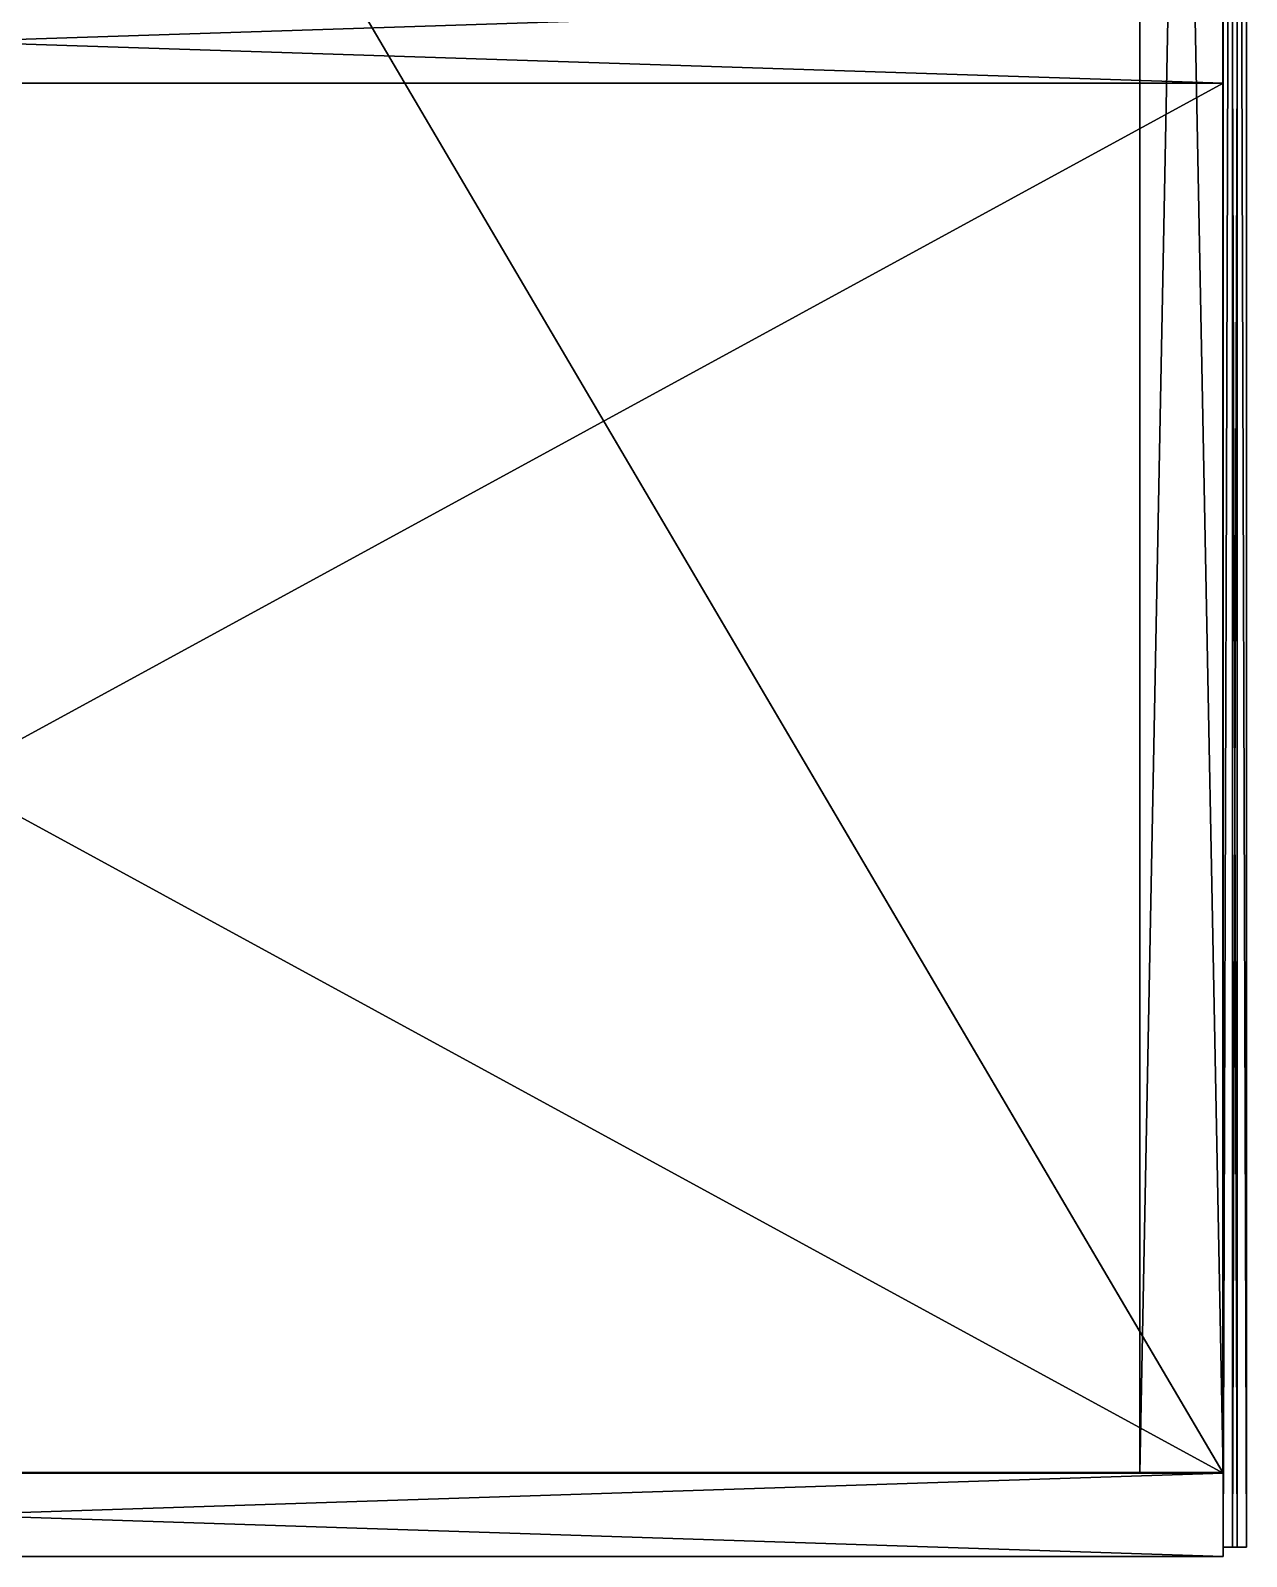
# Model space of a CAD drawing. Extents: x -93 to 853, y -1114 to 3880.
# Drawn here: x 292.6 to 555, y 0.1 to 329.5 of the extents above; entities that cross this region are included whole.
import ezdxf

# ---------------------------------------------------------------- set-up
doc = ezdxf.new("R2010")
doc.units = 0
doc.layers.get('0').update_dxf_attribs({"color": 13, "linetype": 'CONTINUOUS'})
for name, color, linetype in [('____03_1____', 34, 'CONTINUOUS'), ('____03_1_____', 252, 'CONTINUOUS'), ('_____18________1____', 32, 'CONTINUOUS'), ('_____18________1_____', 134, 'CONTINUOUS')]:
    doc.layers.add(name, color=color, linetype=linetype)

# ---------------------------------------------------------------- blocks, each defined once
blk = doc.blocks.new('TELO_27')
for p, q in [((0, 2100), (0, 2100, -550)), ((0, 0), (0, 2100)), ((0, 2100, -550), (0, 0, -550)), ((18, 2100, -550), (0, 2100, -550)), ((0, 2100), (18, 2100)), ((18, 2100), (18, 2100, -550)), ((18, 0), (18, 2100)), ((18, 2100, -550), (18, 0, -550)), ((0, 0, -550), (0, 0)), ((0, 0), (18, 0)), ((18, 0, -550), (0, 0, -550)), ((18, 0, -550), (18, 0))]:
    blk.add_line(p, q)
mesh = blk.add_polyface()
corners = [(0, 2100), (0, 0, -550), (0, 0), (0, 2100, -550)]
mesh.append_faces([[corners[k] for k in face] for face in [(0, 1, 2), (1, 0, 3)]], dxfattribs={"vtx0": -1})
mesh = blk.add_polyface()
corners = [(18, 2100, -550), (0, 0, -550), (0, 2100, -550), (18, 0, -550)]
mesh.append_faces([[corners[k] for k in face] for face in [(0, 1, 2), (1, 0, 3)]], dxfattribs={"vtx0": -1})
mesh = blk.add_polyface()
corners = [(0, 2100), (18, 2100, -550), (0, 2100, -550), (18, 2100)]
mesh.append_faces([[corners[k] for k in face] for face in [(0, 1, 2), (1, 0, 3)]], dxfattribs={"vtx0": -1})
mesh = blk.add_polyface()
corners = [(18, 0), (0, 2100), (0, 0), (18, 2100)]
mesh.append_faces([[corners[k] for k in face] for face in [(0, 1, 2), (1, 0, 3)]], dxfattribs={"vtx0": -1})
mesh = blk.add_polyface()
corners = [(18, 0, -550), (18, 2100), (18, 0), (18, 2100, -550)]
mesh.append_faces([[corners[k] for k in face] for face in [(0, 1, 2), (1, 0, 3)]], dxfattribs={"vtx0": -1})
mesh = blk.add_polyface()
corners = [(18, 0), (0, 0, -550), (18, 0, -550), (0, 0)]
mesh.append_faces([[corners[k] for k in face] for face in [(0, 1, 2), (1, 0, 3)]], dxfattribs={"vtx0": -1})
blk = doc.blocks.new('RAM_PANEL_27')
for p, q in [((0, 550), (18, 550)), ((0, 550, 2100), (18, 550, 2100)), ((0, 0, 2100), (18, 0, 2100)), ((0, 0), (18, 0))]:
    blk.add_line(p, q)
at = {"extrusion": (0, -1, 6.12323e-17)}
blk.add_blockref('TELO_27', (0, 0), dxfattribs=at)
blk = doc.blocks.new('PANEL_V_25')
blk.add_blockref('RAM_PANEL_27', (0, 0))
blk = doc.blocks.new('TELO_31')
for p, q in [((934, 550), (0, 550)), ((934, 550, 18), (0, 550, 18)), ((934, 550), (934, 550, 18)), ((934, 0), (934, 550)), ((934, 0, 18), (934, 550, 18))]:
    blk.add_line(p, q)
mesh = blk.add_polyface()
corners = [(934, 550), (0, 0), (0, 550), (934, 0)]
mesh.append_faces([[corners[k] for k in face] for face in [(0, 1, 2), (1, 0, 3)]], dxfattribs={"vtx0": -1})
mesh = blk.add_polyface()
corners = [(934, 0, 18), (0, 550, 18), (0, 0, 18), (934, 550, 18)]
mesh.append_faces([[corners[k] for k in face] for face in [(0, 1, 2), (1, 0, 3)]], dxfattribs={"vtx0": -1})
blk = doc.blocks.new('KR_F')
at = {"color": 250}
for p, q in [((0, 0, 16), (0, 0)), ((700, 0, 16), (0, 0, 16)), ((0, 0), (700, 0)), ((700, 0), (700, 0, 16))]:
    blk.add_line(p, q, dxfattribs=at)
mesh = blk.add_polyface()
corners = [(700, 0, 16), (0, 0), (700, 0), (0, 0, 16)]
mesh.append_faces([[corners[k] for k in face] for face in [(0, 1, 2), (1, 0, 3)]], dxfattribs={"vtx0": -1})
blk = doc.blocks.new('KR_P')
at = {"color": 250}
for p, q in [((0, 500), (0, 500, 16)), ((0, 0), (0, 500)), ((0, 500, 16), (0, 0, 16)), ((0, 0, 16), (0, 0))]:
    blk.add_line(p, q, dxfattribs=at)
mesh = blk.add_polyface()
corners = [(0, 500), (0, 0, 16), (0, 0), (0, 500, 16)]
mesh.append_faces([[corners[k] for k in face] for face in [(0, 1, 2), (1, 0, 3)]], dxfattribs={"vtx0": -1})
blk = doc.blocks.new('KR_20')
at = {"yscale": 1.868, "zscale": 1.125}
blk.add_blockref('KR_P', (550, 0), dxfattribs=at)
at = {"xscale": 0.7857142857142857, "zscale": 1.125}
blk.add_blockref('KR_F', (0, 0), dxfattribs=at)
blk = doc.blocks.new('RAM_PANEL_32')
at = {"color": 250}
for p, q in [((550, 0), (550, 934)), ((550, 0, 18), (550, 934, 18)), ((0, 0), (550, 0)), ((0, 0, 18), (550, 0, 18)), ((550, 0), (550, 0, 18))]:
    blk.add_line(p, q, dxfattribs=at)
at = {"rotation": 270}
blk.add_blockref('TELO_31', (0, 934), dxfattribs=at)
blk.add_blockref('KR_20', (0, 0))
blk = doc.blocks.new('PANEL_G')
blk.add_blockref('RAM_PANEL_32', (0, 0))
blk = doc.blocks.new('TELO_F_1')
for p, q in [((0, 18), (934, 18)), ((934, 18, 110), (0, 18, 110)), ((0, 18, 110), (0, 18)), ((0, 18, 110), (0, 0, 110)), ((0, 0), (0, 18)), ((934, 18), (934, 18, 110)), ((934, 18, 110), (934, 0, 110)), ((934, 18), (934, 0)), ((934, 0, 110), (0, 0, 110)), ((0, 0), (934, 0)), ((0, 0, 110), (0, 0)), ((934, 0), (934, 0, 110))]:
    blk.add_line(p, q)
mesh = blk.add_polyface()
corners = [(0, 18, 110), (934, 18), (0, 18), (934, 18, 110)]
mesh.append_faces([[corners[k] for k in face] for face in [(0, 1, 2), (1, 0, 3)]], dxfattribs={"vtx0": -1})
mesh = blk.add_polyface()
corners = [(934, 0, 110), (0, 18, 110), (0, 0, 110), (934, 18, 110)]
mesh.append_faces([[corners[k] for k in face] for face in [(0, 1, 2), (1, 0, 3)]], dxfattribs={"vtx0": -1})
mesh = blk.add_polyface()
corners = [(0, 18, 110), (0, 0), (0, 0, 110), (0, 18)]
mesh.append_faces([[corners[k] for k in face] for face in [(0, 1, 2), (1, 0, 3)]], dxfattribs={"vtx0": -1})
mesh = blk.add_polyface()
corners = [(934, 18), (0, 0), (0, 18), (934, 0)]
mesh.append_faces([[corners[k] for k in face] for face in [(0, 1, 2), (1, 0, 3)]], dxfattribs={"vtx0": -1})
mesh = blk.add_polyface()
corners = [(934, 18), (934, 0, 110), (934, 0), (934, 18, 110)]
mesh.append_faces([[corners[k] for k in face] for face in [(0, 1, 2), (1, 0, 3)]], dxfattribs={"vtx0": -1})
mesh = blk.add_polyface()
corners = [(934, 0), (0, 0, 110), (0, 0), (934, 0, 110)]
mesh.append_faces([[corners[k] for k in face] for face in [(0, 1, 2), (1, 0, 3)]], dxfattribs={"vtx0": -1})
blk = doc.blocks.new('RAMKA_PANEL_F')
for p, q in [((0, 0), (0, 18)), ((0, 0, 934), (0, 18, 934)), ((110, 0, 934), (110, 18, 934)), ((110, 0), (110, 18))]:
    blk.add_line(p, q)
at = {"extrusion": (1, 0, 6.12323e-17), "rotation": 270}
blk.add_blockref('TELO_F_1', (0, 934), dxfattribs=at)
blk = doc.blocks.new('PANEL_F')
blk.add_blockref('RAMKA_PANEL_F', (0, 0))
blk = doc.blocks.new('TELO_40')
for p, q in [((934, 550), (0, 550)), ((934, 550, 18), (0, 550, 18)), ((934, 550), (934, 550, 18)), ((934, 0), (934, 550)), ((934, 0, 18), (934, 550, 18))]:
    blk.add_line(p, q)
mesh = blk.add_polyface()
corners = [(934, 550), (0, 0), (0, 550), (934, 0)]
mesh.append_faces([[corners[k] for k in face] for face in [(0, 1, 2), (1, 0, 3)]], dxfattribs={"vtx0": -1})
mesh = blk.add_polyface()
corners = [(934, 0, 18), (0, 550, 18), (0, 0, 18), (934, 550, 18)]
mesh.append_faces([[corners[k] for k in face] for face in [(0, 1, 2), (1, 0, 3)]], dxfattribs={"vtx0": -1})
blk = doc.blocks.new('KR_7')
at = {"yscale": 1.868, "zscale": 1.125}
blk.add_blockref('KR_P', (550, 0), dxfattribs=at)
at = {"xscale": 0.7857142857142857, "zscale": 1.125}
blk.add_blockref('KR_F', (0, 0), dxfattribs=at)
blk = doc.blocks.new('RAM_PANEL_40')
at = {"color": 250}
for p, q in [((550, 0), (550, 934)), ((550, 0, 18), (550, 934, 18)), ((0, 0), (550, 0)), ((0, 0, 18), (550, 0, 18)), ((550, 0), (550, 0, 18))]:
    blk.add_line(p, q, dxfattribs=at)
at = {"rotation": 270}
blk.add_blockref('TELO_40', (0, 934), dxfattribs=at)
blk.add_blockref('KR_7', (0, 0))
blk = doc.blocks.new('PANEL_G_7')
blk.add_blockref('RAM_PANEL_40', (0, 0))
blk = doc.blocks.new('TELO_28')
for p, q in [((0, 1954), (0, 1954, -550)), ((0, 0), (0, 1954)), ((0, 1954, -550), (0, 0, -550)), ((18, 1954, -550), (0, 1954, -550)), ((0, 1954), (18, 1954)), ((18, 1954), (18, 1954, -550)), ((18, 0), (18, 1954)), ((18, 1954, -550), (18, 0, -550)), ((0, 0, -550), (0, 0)), ((0, 0), (18, 0)), ((18, 0, -550), (0, 0, -550)), ((18, 0, -550), (18, 0))]:
    blk.add_line(p, q)
mesh = blk.add_polyface()
corners = [(0, 1954), (0, 0, -550), (0, 0), (0, 1954, -550)]
mesh.append_faces([[corners[k] for k in face] for face in [(0, 1, 2), (1, 0, 3)]], dxfattribs={"vtx0": -1})
mesh = blk.add_polyface()
corners = [(18, 1954, -550), (0, 0, -550), (0, 1954, -550), (18, 0, -550)]
mesh.append_faces([[corners[k] for k in face] for face in [(0, 1, 2), (1, 0, 3)]], dxfattribs={"vtx0": -1})
mesh = blk.add_polyface()
corners = [(0, 1954), (18, 1954, -550), (0, 1954, -550), (18, 1954)]
mesh.append_faces([[corners[k] for k in face] for face in [(0, 1, 2), (1, 0, 3)]], dxfattribs={"vtx0": -1})
mesh = blk.add_polyface()
corners = [(18, 0), (0, 1954), (0, 0), (18, 1954)]
mesh.append_faces([[corners[k] for k in face] for face in [(0, 1, 2), (1, 0, 3)]], dxfattribs={"vtx0": -1})
mesh = blk.add_polyface()
corners = [(18, 0, -550), (18, 1954), (18, 0), (18, 1954, -550)]
mesh.append_faces([[corners[k] for k in face] for face in [(0, 1, 2), (1, 0, 3)]], dxfattribs={"vtx0": -1})
mesh = blk.add_polyface()
corners = [(18, 0), (0, 0, -550), (18, 0, -550), (0, 0)]
mesh.append_faces([[corners[k] for k in face] for face in [(0, 1, 2), (1, 0, 3)]], dxfattribs={"vtx0": -1})
blk = doc.blocks.new('RAM_PANEL_28')
for p, q in [((0, 550), (18, 550)), ((0, 550, 1954), (18, 550, 1954)), ((0, 0, 1954), (18, 0, 1954)), ((0, 0), (18, 0))]:
    blk.add_line(p, q)
at = {"extrusion": (0, -1, 6.12323e-17)}
blk.add_blockref('TELO_28', (0, 0), dxfattribs=at)
blk = doc.blocks.new('PANEL_V_26')
blk.add_blockref('RAM_PANEL_28', (0, 0))
blk = doc.blocks.new('TELO_F_7')
for p, q in [((0, 3), (2096, 3)), ((2096, 3, 966), (0, 3, 966)), ((0, 3, 966), (0, 3)), ((0, 3, 966), (0, 0, 966)), ((0, 0), (0, 3)), ((2096, 0, 966), (0, 0, 966)), ((0, 0), (2096, 0)), ((0, 0, 966), (0, 0)), ((2096, 3), (2096, 3, 966)), ((2096, 3, 966), (2096, 0, 966)), ((2096, 3), (2096, 0)), ((2096, 0), (2096, 0, 966))]:
    blk.add_line(p, q)
mesh = blk.add_polyface()
corners = [(0, 3, 966), (2096, 3), (0, 3), (2096, 3, 966)]
mesh.append_faces([[corners[k] for k in face] for face in [(0, 1, 2), (1, 0, 3)]], dxfattribs={"vtx0": -1})
mesh = blk.add_polyface()
corners = [(2096, 0, 966), (0, 3, 966), (0, 0, 966), (2096, 3, 966)]
mesh.append_faces([[corners[k] for k in face] for face in [(0, 1, 2), (1, 0, 3)]], dxfattribs={"vtx0": -1})
mesh = blk.add_polyface()
corners = [(0, 3, 966), (0, 0), (0, 0, 966), (0, 3)]
mesh.append_faces([[corners[k] for k in face] for face in [(0, 1, 2), (1, 0, 3)]], dxfattribs={"vtx0": -1})
mesh = blk.add_polyface()
corners = [(2096, 3), (0, 0), (0, 3), (2096, 0)]
mesh.append_faces([[corners[k] for k in face] for face in [(0, 1, 2), (1, 0, 3)]], dxfattribs={"vtx0": -1})
mesh = blk.add_polyface()
corners = [(2096, 0), (0, 0, 966), (0, 0), (2096, 0, 966)]
mesh.append_faces([[corners[k] for k in face] for face in [(0, 1, 2), (1, 0, 3)]], dxfattribs={"vtx0": -1})
mesh = blk.add_polyface()
corners = [(2096, 3), (2096, 0, 966), (2096, 0), (2096, 3, 966)]
mesh.append_faces([[corners[k] for k in face] for face in [(0, 1, 2), (1, 0, 3)]], dxfattribs={"vtx0": -1})
blk = doc.blocks.new('RAMKA_PANEL_F_6')
for p, q in [((0, 0), (0, 3)), ((0, 0, 2096), (0, 3, 2096))]:
    blk.add_line(p, q)
at = {"extrusion": (1, 0, 6.12323e-17), "rotation": 270}
blk.add_blockref('TELO_F_7', (0, 2096), dxfattribs=at)
blk = doc.blocks.new('PANEL_F_6')
blk.add_blockref('RAMKA_PANEL_F_6', (0, 0))
blk = doc.blocks.new('TELO_F_10')
for p, q in [((0, 3), (826, 3)), ((826, 3, 966), (0, 3, 966)), ((0, 3, 966), (0, 3)), ((0, 3, 966), (0, 0, 966)), ((0, 0), (0, 3)), ((826, 0, 966), (0, 0, 966)), ((0, 0), (826, 0)), ((0, 0, 966), (0, 0)), ((826, 3), (826, 3, 966)), ((826, 3, 966), (826, 0, 966)), ((826, 3), (826, 0)), ((826, 0), (826, 0, 966))]:
    blk.add_line(p, q)
mesh = blk.add_polyface()
corners = [(0, 3, 966), (826, 3), (0, 3), (826, 3, 966)]
mesh.append_faces([[corners[k] for k in face] for face in [(0, 1, 2), (1, 0, 3)]], dxfattribs={"vtx0": -1})
mesh = blk.add_polyface()
corners = [(826, 0, 966), (0, 3, 966), (0, 0, 966), (826, 3, 966)]
mesh.append_faces([[corners[k] for k in face] for face in [(0, 1, 2), (1, 0, 3)]], dxfattribs={"vtx0": -1})
mesh = blk.add_polyface()
corners = [(0, 3, 966), (0, 0), (0, 0, 966), (0, 3)]
mesh.append_faces([[corners[k] for k in face] for face in [(0, 1, 2), (1, 0, 3)]], dxfattribs={"vtx0": -1})
mesh = blk.add_polyface()
corners = [(826, 3), (0, 0), (0, 3), (826, 0)]
mesh.append_faces([[corners[k] for k in face] for face in [(0, 1, 2), (1, 0, 3)]], dxfattribs={"vtx0": -1})
mesh = blk.add_polyface()
corners = [(826, 0), (0, 0, 966), (0, 0), (826, 0, 966)]
mesh.append_faces([[corners[k] for k in face] for face in [(0, 1, 2), (1, 0, 3)]], dxfattribs={"vtx0": -1})
mesh = blk.add_polyface()
corners = [(826, 3), (826, 0, 966), (826, 0), (826, 3, 966)]
mesh.append_faces([[corners[k] for k in face] for face in [(0, 1, 2), (1, 0, 3)]], dxfattribs={"vtx0": -1})
blk = doc.blocks.new('RAMKA_PANEL_F_9')
for p, q in [((0, 0), (0, 3)), ((0, 0, 826), (0, 3, 826))]:
    blk.add_line(p, q)
at = {"extrusion": (1, 0, 6.12323e-17), "rotation": 270}
blk.add_blockref('TELO_F_10', (0, 826), dxfattribs=at)
blk = doc.blocks.new('PANEL_F_9')
blk.add_blockref('RAMKA_PANEL_F_9', (0, 0))
blk = doc.blocks.new('TELO_37')
for p, q in [((934, 550), (0, 550)), ((934, 550, 18), (0, 550, 18)), ((934, 550), (934, 550, 18)), ((934, 0), (934, 550)), ((934, 0, 18), (934, 550, 18))]:
    blk.add_line(p, q)
mesh = blk.add_polyface()
corners = [(934, 550), (0, 0), (0, 550), (934, 0)]
mesh.append_faces([[corners[k] for k in face] for face in [(0, 1, 2), (1, 0, 3)]], dxfattribs={"vtx0": -1})
mesh = blk.add_polyface()
corners = [(934, 0, 18), (0, 550, 18), (0, 0, 18), (934, 550, 18)]
mesh.append_faces([[corners[k] for k in face] for face in [(0, 1, 2), (1, 0, 3)]], dxfattribs={"vtx0": -1})
blk = doc.blocks.new('KR_5')
at = {"yscale": 1.868, "zscale": 1.125}
blk.add_blockref('KR_P', (550, 0), dxfattribs=at)
at = {"xscale": 0.7857142857142857, "zscale": 1.125}
blk.add_blockref('KR_F', (0, 0), dxfattribs=at)
blk = doc.blocks.new('RAM_PANEL_37')
at = {"color": 250}
for p, q in [((550, 0), (550, 934)), ((550, 0, 18), (550, 934, 18)), ((0, 0), (550, 0)), ((0, 0, 18), (550, 0, 18)), ((550, 0), (550, 0, 18))]:
    blk.add_line(p, q, dxfattribs=at)
at = {"rotation": 270}
blk.add_blockref('TELO_37', (0, 934), dxfattribs=at)
blk.add_blockref('KR_5', (0, 0))
blk = doc.blocks.new('PANEL_G_5')
blk.add_blockref('RAM_PANEL_37', (0, 0))
blk = doc.blocks.new('TELO_38')
for p, q in [((934, 550), (0, 550)), ((934, 550, 18), (0, 550, 18)), ((934, 550), (934, 550, 18)), ((934, 0), (934, 550)), ((934, 0, 18), (934, 550, 18))]:
    blk.add_line(p, q)
mesh = blk.add_polyface()
corners = [(934, 550), (0, 0), (0, 550), (934, 0)]
mesh.append_faces([[corners[k] for k in face] for face in [(0, 1, 2), (1, 0, 3)]], dxfattribs={"vtx0": -1})
mesh = blk.add_polyface()
corners = [(934, 0, 18), (0, 550, 18), (0, 0, 18), (934, 550, 18)]
mesh.append_faces([[corners[k] for k in face] for face in [(0, 1, 2), (1, 0, 3)]], dxfattribs={"vtx0": -1})
blk = doc.blocks.new('KR_6')
at = {"yscale": 1.868, "zscale": 1.125}
blk.add_blockref('KR_P', (550, 0), dxfattribs=at)
at = {"xscale": 0.7857142857142857, "zscale": 1.125}
blk.add_blockref('KR_F', (0, 0), dxfattribs=at)
blk = doc.blocks.new('RAM_PANEL_38')
at = {"color": 250}
for p, q in [((550, 0), (550, 934)), ((550, 0, 18), (550, 934, 18)), ((0, 0), (550, 0)), ((0, 0, 18), (550, 0, 18)), ((550, 0), (550, 0, 18))]:
    blk.add_line(p, q, dxfattribs=at)
at = {"rotation": 270}
blk.add_blockref('TELO_38', (0, 934), dxfattribs=at)
blk.add_blockref('KR_6', (0, 0))
blk = doc.blocks.new('PANEL_G_6')
blk.add_blockref('RAM_PANEL_38', (0, 0))
blk = doc.blocks.new('TELO_34')
for p, q in [((0, 830), (0, 830, -550)), ((0, 0), (0, 830)), ((0, 830, -550), (0, 0, -550)), ((18, 830, -550), (0, 830, -550)), ((0, 830), (18, 830)), ((18, 830), (18, 830, -550)), ((18, 0), (18, 830)), ((18, 830, -550), (18, 0, -550)), ((0, 0, -550), (0, 0)), ((0, 0), (18, 0)), ((18, 0, -550), (0, 0, -550)), ((18, 0, -550), (18, 0))]:
    blk.add_line(p, q)
mesh = blk.add_polyface()
corners = [(0, 830), (0, 0, -550), (0, 0), (0, 830, -550)]
mesh.append_faces([[corners[k] for k in face] for face in [(0, 1, 2), (1, 0, 3)]], dxfattribs={"vtx0": -1})
mesh = blk.add_polyface()
corners = [(18, 830, -550), (0, 0, -550), (0, 830, -550), (18, 0, -550)]
mesh.append_faces([[corners[k] for k in face] for face in [(0, 1, 2), (1, 0, 3)]], dxfattribs={"vtx0": -1})
mesh = blk.add_polyface()
corners = [(0, 830), (18, 830, -550), (0, 830, -550), (18, 830)]
mesh.append_faces([[corners[k] for k in face] for face in [(0, 1, 2), (1, 0, 3)]], dxfattribs={"vtx0": -1})
mesh = blk.add_polyface()
corners = [(18, 0), (0, 830), (0, 0), (18, 830)]
mesh.append_faces([[corners[k] for k in face] for face in [(0, 1, 2), (1, 0, 3)]], dxfattribs={"vtx0": -1})
mesh = blk.add_polyface()
corners = [(18, 0, -550), (18, 830), (18, 0), (18, 830, -550)]
mesh.append_faces([[corners[k] for k in face] for face in [(0, 1, 2), (1, 0, 3)]], dxfattribs={"vtx0": -1})
mesh = blk.add_polyface()
corners = [(18, 0), (0, 0, -550), (18, 0, -550), (0, 0)]
mesh.append_faces([[corners[k] for k in face] for face in [(0, 1, 2), (1, 0, 3)]], dxfattribs={"vtx0": -1})
blk = doc.blocks.new('RAM_PANEL_34')
for p, q in [((0, 550), (18, 550)), ((0, 550, 830), (18, 550, 830)), ((0, 0, 830), (18, 0, 830)), ((0, 0), (18, 0))]:
    blk.add_line(p, q)
at = {"extrusion": (0, -1, 6.12323e-17)}
blk.add_blockref('TELO_34', (0, 0), dxfattribs=at)
blk = doc.blocks.new('PANEL_V_28')
blk.add_blockref('RAM_PANEL_34', (0, 0))
blk = doc.blocks.new('TELO_36')
for p, q in [((934, 550), (0, 550)), ((934, 550, 18), (0, 550, 18)), ((934, 550), (934, 550, 18)), ((934, 0), (934, 550)), ((934, 0, 18), (934, 550, 18))]:
    blk.add_line(p, q)
mesh = blk.add_polyface()
corners = [(934, 550), (0, 0), (0, 550), (934, 0)]
mesh.append_faces([[corners[k] for k in face] for face in [(0, 1, 2), (1, 0, 3)]], dxfattribs={"vtx0": -1})
mesh = blk.add_polyface()
corners = [(934, 0, 18), (0, 550, 18), (0, 0, 18), (934, 550, 18)]
mesh.append_faces([[corners[k] for k in face] for face in [(0, 1, 2), (1, 0, 3)]], dxfattribs={"vtx0": -1})
blk = doc.blocks.new('KR_4')
at = {"yscale": 1.868, "zscale": 1.125}
blk.add_blockref('KR_P', (550, 0), dxfattribs=at)
at = {"xscale": 0.7857142857142857, "zscale": 1.125}
blk.add_blockref('KR_F', (0, 0), dxfattribs=at)
blk = doc.blocks.new('RAM_PANEL_36')
at = {"color": 250}
for p, q in [((550, 0), (550, 934)), ((550, 0, 18), (550, 934, 18)), ((0, 0), (550, 0)), ((0, 0, 18), (550, 0, 18)), ((550, 0), (550, 0, 18))]:
    blk.add_line(p, q, dxfattribs=at)
at = {"rotation": 270}
blk.add_blockref('TELO_36', (0, 934), dxfattribs=at)
blk.add_blockref('KR_4', (0, 0))
blk = doc.blocks.new('PANEL_G_4')
blk.add_blockref('RAM_PANEL_36', (0, 0))
blk = doc.blocks.new('TELO_86')
for p, q in [((0, 550), (0, 0)), ((300, 550), (0, 550)), ((0, 550), (0, 550, 18)), ((300, 550, 18), (0, 550, 18)), ((0, 550, 18), (0, 0, 18)), ((300, 550), (300, 550, 18)), ((300, 0), (300, 550)), ((300, 0, 18), (300, 550, 18)), ((0, 0), (300, 0)), ((0, 0), (0, 0, 18)), ((0, 0, 18), (300, 0, 18)), ((300, 0), (300, 0, 18))]:
    blk.add_line(p, q)
mesh = blk.add_polyface()
corners = [(300, 550), (0, 0), (0, 550), (300, 0)]
mesh.append_faces([[corners[k] for k in face] for face in [(0, 1, 2), (1, 0, 3)]], dxfattribs={"vtx0": -1})
mesh = blk.add_polyface()
corners = [(300, 0, 18), (0, 550, 18), (0, 0, 18), (300, 550, 18)]
mesh.append_faces([[corners[k] for k in face] for face in [(0, 1, 2), (1, 0, 3)]], dxfattribs={"vtx0": -1})
blk = doc.blocks.new('KR_L')
at = {"color": 250}
for p, q in [((0, 500), (0, 0)), ((0, 0, 16), (0, 500, 16)), ((0, 500, 16), (0, 500)), ((0, 0), (0, 0, 16))]:
    blk.add_line(p, q, dxfattribs=at)
mesh = blk.add_polyface()
corners = [(0, 500, 16), (0, 0), (0, 0, 16), (0, 500)]
mesh.append_faces([[corners[k] for k in face] for face in [(0, 1, 2), (1, 0, 3)]], dxfattribs={"vtx0": -1})
blk = doc.blocks.new('KR_Z')
at = {"color": 250}
for p, q in [((0, 0, 16), (0, 0)), ((0, 0), (700, 0)), ((700, 0, 16), (0, 0, 16)), ((700, 0), (700, 0, 16))]:
    blk.add_line(p, q, dxfattribs=at)
mesh = blk.add_polyface()
corners = [(0, 0, 16), (700, 0), (0, 0), (700, 0, 16)]
mesh.append_faces([[corners[k] for k in face] for face in [(0, 1, 2), (1, 0, 3)]], dxfattribs={"vtx0": -1})
blk = doc.blocks.new('KR_29')
at = {"yscale": 0.6, "zscale": 1.125}
for name, p in [('KR_L', (0, 0)), ('KR_P', (550, 0))]:
    blk.add_blockref(name, p, dxfattribs=at)
at = {"xscale": 0.7857142857142857, "zscale": 1.125}
for name, p in [('KR_Z', (0, 300)), ('KR_F', (0, 0))]:
    blk.add_blockref(name, p, dxfattribs=at)
blk = doc.blocks.new('RAM_PANEL_86')
at = {"color": 250}
for p, q in [((0, 300), (0, 0)), ((550, 300), (0, 300)), ((0, 300), (0, 300, 18)), ((550, 300, 18), (0, 300, 18)), ((0, 300, 18), (0, 0, 18)), ((550, 0), (550, 300)), ((550, 300), (550, 300, 18)), ((550, 0, 18), (550, 300, 18)), ((0, 0), (550, 0)), ((0, 0), (0, 0, 18)), ((0, 0, 18), (550, 0, 18)), ((550, 0), (550, 0, 18))]:
    blk.add_line(p, q, dxfattribs=at)
at = {"rotation": 270}
blk.add_blockref('TELO_86', (0, 300), dxfattribs=at)
blk.add_blockref('KR_29', (0, 0))
blk = doc.blocks.new('PANEL_G_28')
blk.add_blockref('RAM_PANEL_86', (0, 0))

msp = doc.modelspace()

# ---------------------------------------------------------------- block references
at = {"layer": '____03_1____', "rotation": 90.00000000000001}
msp.add_blockref('PANEL_F_6', (553, 2.1, 2), dxfattribs=at)
at = {"layer": '____03_1_____', "rotation": 90.00000000000001}
msp.add_blockref('PANEL_F_9', (555, 2.1, 2102), dxfattribs=at)
at = {"layer": '_____18________1____'}
for name, p in [('PANEL_G_7', (-0.08, 18.21, 2082)), ('PANEL_G', (0, 18.1, 110)), ('PANEL_G_28', (0, 18.1, 428))]:
    msp.add_blockref(name, p, dxfattribs=at)
at = {"layer": '_____18________1____', "rotation": 270.0000000000001}
for name, p in [('PANEL_V_26', (0, 336.1, 128)), ('PANEL_V_25', (0, 18.1))]:
    msp.add_blockref(name, p, dxfattribs=at)
at = {"layer": '_____18________1____', "extrusion": (3.82857e-16, 1, 3.82857e-16), "rotation": 90.00000000000006}
msp.add_blockref('PANEL_F', (-532, 0, 18.1), dxfattribs=at)
at = {"layer": '_____18________1_____'}
for name, p in [('PANEL_G_5', (0, 18.1, 2100)), ('PANEL_G_6', (0, 18.1, 2524)), ('PANEL_G_4', (0, 18.1, 2912))]:
    msp.add_blockref(name, p, dxfattribs=at)
at = {"layer": '_____18________1_____', "rotation": 270.0000000000001}
msp.add_blockref('PANEL_V_28', (0, 18.1, 2100), dxfattribs=at)

doc.saveas('drawing.dxf')
